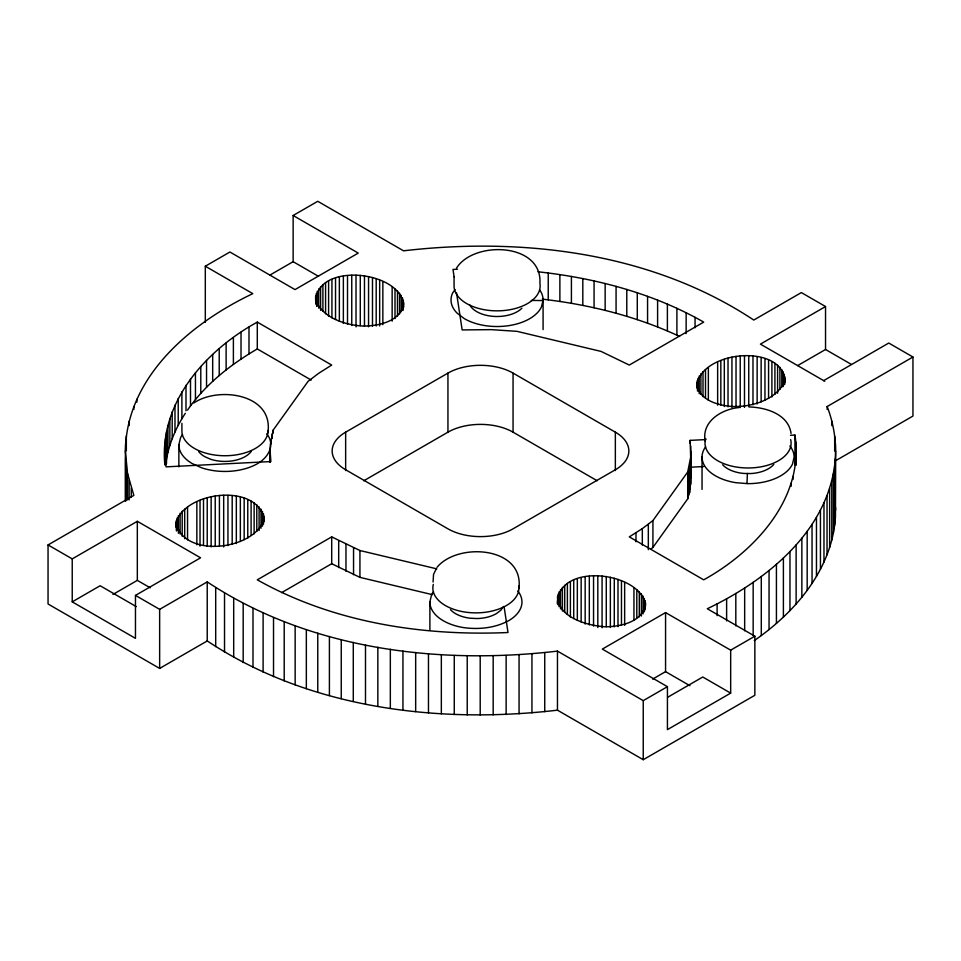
<?xml version="1.0" encoding="UTF-8"?>
<svg xmlns="http://www.w3.org/2000/svg" width="961" height="961" viewBox="0 0 961 961"><rect width="100%" height="100%" fill="white"/><g stroke="black" fill="none" stroke-linecap="round" stroke-linejoin="round"><path stroke-width="1.44" d="M164.872 464.98C158.685 402.491 205.954 350.321 257.296 322.103L331.701 365.06L318.68 373.3L308.073 381.361L273.296 429.927L270.329 444.835L270.065 462.337M790.495 435.309L794.951 435.081C804.549 498.086 754.986 551.458 703.704 579.831L629.299 536.875L642.32 528.634L652.927 520.574L687.704 472.007L690.671 457.1L690.13 440.378L705.818 439.585M125.386 501.137L125.386 450.937C126.456 376.748 190.867 323.04 252.803 293.646L205.306 266.221L205.306 322.331M754.325 640.543C795.372 612.205 831.902 569.441 835.361 517.703L835.361 458.637C836.49 440.931 833.511 423.068 827.169 406.527L912.95 357.011L912.95 416.065L834.965 461.088M835.361 517.703L835.614 451.141M433.075 582.018L433.531 574.426L436.426 568.456M746.973 483.575L747.394 473.497M403.692 307.124C404.064 269.969 312.541 260.539 315.857 303.976M403.692 302.691C401.902 321.25 378.586 326.139 363.186 326.079C345.516 325.178 323.581 318.199 315.857 301.021M557.428 596.781C558.569 617.779 587.423 625.623 604.986 626.764C620.386 626.824 643.702 621.923 645.492 603.376C637.623 571.038 557.548 562.233 557.308 603.676M650.633 549.272L652.927 547.422L687.704 498.855L690.671 483.948L690.935 451.526M135.465 595.4L200.573 557.812L137.327 521.306L72.231 558.894L72.231 601.85L135.465 638.356L135.465 595.4L159.646 609.358L207.228 581.898L207.228 640.951C309.238 708.557 438.024 724.126 557.464 710.179L643.245 759.707L754.853 695.271L754.853 636.206L707.272 608.745C767.491 580.096 829.643 529.883 835.361 458.637M176.007 522.832C184.428 491.527 256.527 482.398 264.191 518.7C255.77 550.004 183.683 559.146 176.007 522.832L176.007 527.265M696.809 387.667C696.857 351.233 783.443 341.359 784.993 382.058M784.644 384.508L784.993 379.102M165.7 464.692C167.959 446.3 175.154 428.75 185.305 413.326M178.866 466.878L178.866 444.727L180.5 437.856A46.032 26.572 0 0 1 182.47 434.564M429.891 629.899L429.891 601.85L431.525 594.967A46.032 26.572 0 0 1 433.495 591.688M539.674 289.91A46.032 26.572 0 0 1 543.085 300.096L541.451 306.967A46.032 26.572 0 0 1 464.319 318.632L457.052 313.106A46.032 26.572 0 0 1 452.655 292.925L455.07 289.597M784.644 381.553C776.08 399.908 752.091 406.996 733.051 406.551C718.84 405.746 698.082 400.256 696.809 383.235M187.491 410.119C205.342 384.4 230.448 364.579 257.296 348.951L257.296 322.103M456.487 268.167C473.773 240.334 542.569 242.592 539.902 283.399A43.041 24.854 0 0 1 498.879 310.823A43.041 24.854 0 0 1 454.06 285.465L454.06 276.876M503.564 606.451L500.777 610.283L496.429 613.586A28.698 16.565 0 0 1 477.124 618.548L469.953 618.199A28.698 16.565 0 0 1 450.493 609.658M437.027 567.302C457.82 542.004 524.298 546.509 518.916 588.552M205.306 266.221L229.907 252.01L295.003 289.597L358.249 253.091L293.141 215.504L293.141 261.68L318.511 276.324M293.141 215.504L317.755 201.293L403.536 250.821C522.976 236.874 651.762 252.443 753.772 320.049L801.354 292.576L825.535 306.535L825.535 349.492L797.63 365.6M269.921 275.086L293.141 261.68M207.228 640.951L159.646 668.424L48.05 603.988L48.05 544.935L133.831 495.408L127.501 473.305L125.386 450.937M345.648 470.566L345.648 432.174L447.946 373.108A46.032 26.572 0 0 1 513.054 373.108L615.352 432.174L615.352 470.566M72.231 601.85L100.124 585.742L136.27 606.607M112.954 594.439L137.327 580.372L150.24 587.82M363.775 480.776L447.946 432.174A46.032 26.572 0 0 1 513.054 432.174L597.225 480.776M436.811 568.864L359.931 550.521L331.701 536.875L257.296 579.831C333.023 622.404 422.047 636.302 508.009 632.518L504.081 606.607M281.669 592.613L331.701 563.723L359.931 577.369L432.45 594.679M825.535 306.535L760.427 344.122L824.73 381.241M823.673 380.628L888.769 343.041L912.95 357.011M665.565 612.589L602.331 649.095L667.427 686.683L667.427 729.639L730.672 693.121L730.672 650.165L665.565 612.589L665.565 671.643L689.938 685.722M652.663 679.103L665.565 671.643M207.228 581.898C309.238 649.492 438.024 665.06 557.464 651.114L643.245 700.641L667.427 686.683M730.672 650.165L754.853 636.206M667.919 697.133L702.767 677.012L730.672 693.121M193.822 402.983C218.784 385.974 274.149 394.07 267.819 432.979M738.997 407.56C721.963 409.074 701.434 421.302 705.17 441.039M690.13 467.226L703.608 466.541M457.472 269.248L452.991 269.416L454.097 276.756M531.325 300.421L542.965 300.577M748.895 406.959C765.653 407.284 788.525 414.107 791.059 433.507M537.956 271.783C595.604 278.101 653.072 293.225 703.704 322.103L629.299 365.06L601.069 351.414L516.946 331.341L491.131 329.635L462.157 329.935L456.523 292.733M542.364 299.147C589.573 304.625 636.386 316.241 679.547 336.41M825.535 349.492L851.338 364.387M257.296 348.951L311.172 380.051M48.05 544.935L72.231 558.894M794.951 461.929L795.276 464.692M164.872 453.039L166.049 466.854L270.87 461.556L270.065 450.409M690.442 470.013L690.935 478.374M835.517 507.204L835.614 510.207M835.385 443.646L835.385 451.033M834.677 436.162L834.677 450.937M834.641 466.121L834.641 525.174M833.439 473.581L833.439 532.646M831.866 421.266L831.866 425.699M831.782 481.005L831.782 540.07M829.643 488.404L829.643 547.47M827.169 406.527L827.169 409.482M827.037 495.744L827.037 554.809M823.973 503.023L823.973 562.089M820.442 510.231L820.442 569.296M816.466 517.366L816.466 576.432M812.045 524.418L812.045 583.471M807.168 531.361L807.168 590.426M801.858 538.196L801.858 597.261M796.128 448.895L796.128 465.304M796.128 544.923L796.128 603.988M795.768 441.988L795.768 464.355M794.951 435.081L794.951 464.86M793.041 476.464L793.041 479.455M791.143 483.299L791.143 486.278M789.966 551.518L789.966 610.583M784.873 376.64L784.873 382.538M784.296 374.189L784.296 384.52M783.395 557.981L783.395 617.046M783.263 371.799L783.263 386.562M781.798 369.48L781.798 387.199M779.9 367.27L779.9 389.421M777.593 365.192L777.593 393.253M776.428 564.299L776.428 623.365M774.914 363.27L774.914 394.274M771.899 361.528L771.899 396.965M769.052 570.462L769.052 629.527M768.572 359.979L768.572 398.371M764.968 358.657L764.968 399.992M761.136 357.552L761.136 401.854M761.292 576.48L761.292 635.533M757.136 356.711L757.136 403.956M753.16 582.318L753.16 635.473M752.98 356.111L752.98 404.833M748.751 355.774L748.751 405.986M744.667 587.976L744.667 630.8M744.487 355.714L744.487 407.392M740.222 355.906L740.222 407.596M736.03 356.375L736.03 406.575M735.814 593.466L735.814 625.947M731.946 357.096L731.946 407.308M728.018 358.081L728.018 406.803M726.624 598.751L726.624 620.902M724.306 359.294L724.306 406.539M720.834 360.723L720.834 405.025M717.651 362.369L717.651 405.194M717.11 603.844L717.11 615.665M708.353 367.739L708.353 400.232M705.494 369.577L705.494 397.638M703.008 371.583L703.008 396.689M702.047 456.919L702.047 489.401M700.905 373.733L700.905 394.406M699.212 375.991L699.212 393.71M697.962 378.358L697.962 390.166M697.506 388.148L697.506 391.103M697.157 380.772L697.157 388.16M695.067 317.31L695.067 327.749M690.755 445.952L690.671 483.948M690.13 440.378L690.13 443.357M689.962 462.673L689.962 492.44M688.809 468.211L688.809 495.059M687.704 472.007L687.704 498.855M686.142 312.709L686.142 333.587M676.904 308.301L676.904 335.149M667.39 304.108L667.39 330.956M657.6 300.12L657.6 326.968M652.927 520.574L652.927 547.422M648.327 524.262L648.327 549.62M647.57 296.348L647.57 323.196M645.492 603.376L645.492 606.331M645.143 600.913L645.143 609.779M644.338 598.499L644.338 611.785M643.245 700.641L643.245 759.707M643.089 596.132L643.089 613.863M642.32 528.634L642.32 545.043M641.395 593.874L641.395 616.025M639.293 591.724L639.293 616.83M637.287 292.805L637.287 319.641M636.807 589.718L636.807 617.779M635.978 532.838L635.978 541.788M633.948 587.88L633.948 620.374M626.788 289.477L626.788 316.325M624.65 582.522L624.65 625.335M621.467 580.864L621.467 625.167M617.995 579.435L617.995 626.68M616.073 286.39L616.073 313.238M614.283 578.222L614.283 626.944M610.355 577.237L610.355 627.449M606.271 576.516L606.271 626.716M605.154 283.543L605.154 310.391M602.079 576.047L602.079 627.737M597.814 575.855L597.814 627.533M594.066 280.936L594.066 307.784M593.55 575.915L593.55 626.128M589.309 576.252L589.309 624.974M585.165 576.852L585.165 624.097M582.81 278.57L582.81 305.418M581.153 577.693L581.153 621.995M577.333 578.798L577.333 620.133M573.729 580.12L573.729 618.512M571.411 276.456L571.411 303.292M570.402 581.669L570.402 617.106M567.386 583.411L567.386 614.415M564.708 585.333L564.708 611.917M562.401 587.411L562.401 611.04M560.503 589.622L560.503 608.818M559.879 274.582L559.879 301.43M559.026 591.94L559.026 606.703M558.005 594.33L558.005 604.673M557.464 651.114L557.464 710.179M548.238 272.972L548.238 299.82M544.743 652.603L544.743 711.669M543.085 300.096L543.085 329.623M531.938 653.828L531.938 712.894M519.06 654.777L519.06 713.843M513.054 373.108L513.054 432.174M506.135 655.45L506.135 714.516M493.173 655.858L493.173 714.924M480.2 655.991L480.2 715.056M467.226 655.846L467.226 714.912M454.265 655.426L454.265 714.491M447.946 373.108L447.946 432.174M441.339 654.741L441.339 713.807M428.462 653.78L428.462 712.834M415.669 652.543L415.669 711.608M403.344 300.24L403.344 307.616M402.995 307.604L402.995 310.559M402.947 651.041L402.947 710.107M402.539 297.814L402.539 309.622M401.29 295.459L401.29 311.7M399.596 293.189L399.596 313.863M397.494 291.039L397.494 316.145M395.007 289.045L395.007 318.571M392.148 287.207L392.148 321.166M390.334 649.276L390.334 708.329M382.85 281.837L382.85 324.662M379.667 280.192L379.667 325.959M377.841 647.233L377.841 706.299M376.195 278.75L376.195 325.995M372.484 277.537L372.484 326.26M368.556 276.564L368.556 326.764M365.492 644.939L365.492 704.005M364.471 275.831L364.471 326.043M360.279 275.375L360.279 325.575M359.931 550.521L359.931 577.369M356.014 275.17L356.014 326.848M353.552 547.866L353.552 574.714M353.288 642.38L353.288 701.446M351.75 275.242L351.75 325.443M347.51 275.567L347.51 324.301M345.972 544.394L345.972 571.242M343.365 276.167L343.365 323.413M341.251 639.57L341.251 698.635M339.353 277.02L339.353 321.31M338.692 540.731L338.692 567.579M335.533 278.113L335.533 319.46M331.929 279.447L331.929 317.827M331.701 536.875L331.701 563.723M329.407 636.506L329.407 695.572M328.602 280.984L328.602 316.421M325.575 282.726L325.575 313.742M322.908 284.648L322.908 311.232M320.602 286.726L320.602 310.355M318.704 288.937L318.704 308.133M317.767 633.191L317.767 692.256M317.226 291.255L317.226 306.018M316.662 303.436L316.662 306.391M316.205 293.646L316.205 303.988M315.628 296.096L315.628 300.529M306.343 629.635L306.343 688.701M295.147 625.839L295.147 684.905M284.204 621.815L284.204 680.881M273.525 617.563L273.525 676.628M273.296 429.927L273.296 432.918M272.191 433.723L272.191 438.204M271.038 439.273L271.038 443.742M270.245 455.995L270.245 461.953M264.071 516.237L264.191 521.655M263.494 513.787L263.494 524.129M263.11 613.082L263.11 672.147M262.473 511.396L262.473 526.16M260.996 509.078L260.996 528.274M259.098 506.867L259.098 530.496M256.791 504.789L256.791 531.373M254.124 502.867L254.124 533.884M252.995 608.385L252.995 667.451M251.097 501.125L251.097 535.085M248.995 327.088L248.995 353.936M247.77 499.588L247.77 537.98M244.166 498.254L244.166 539.601M243.181 603.484L243.181 662.549M241.019 332.242L241.019 359.09M240.346 497.161L240.346 541.451M236.334 496.308L236.334 543.554M233.691 598.379L233.691 657.432M233.391 337.575L233.391 364.423M232.19 495.708L232.19 544.443M227.949 495.383L227.949 545.584M226.123 343.065L226.123 369.913M224.526 593.069L224.526 652.135M223.685 495.311L223.685 546.989M219.42 495.516L219.42 545.716M219.216 348.723L219.216 375.559M215.696 587.567L215.696 646.633M215.228 495.972L215.228 546.184M212.681 354.513L212.681 381.361M211.144 496.705L211.144 546.905M207.216 497.678L207.216 546.401M206.543 360.447L206.543 387.295M203.504 498.891L203.504 544.659M200.789 366.513L200.789 393.361M200.032 500.333L200.032 546.1M196.849 501.978L196.849 544.803M195.443 372.7L195.443 399.548M190.506 378.994L190.506 405.842M187.551 507.348L187.551 539.83M185.99 385.397L185.99 410.755M184.692 509.186L184.692 538.713M182.206 511.18L182.206 536.286M181.917 423.333L181.917 431.921A43.041 24.854 0 0 0 226.171 455.73A43.041 24.854 0 0 0 267.963 430.48M181.893 391.896L181.893 418.744M180.103 513.33L180.103 534.004M178.41 515.601L178.41 533.319M178.217 398.479L178.217 425.327M177.16 517.955L177.16 529.763M176.704 527.745L176.704 530.7M176.356 520.381L176.356 530.712M174.986 405.134L174.986 431.982M172.199 411.861L172.199 438.709M169.857 418.648L169.857 445.484M167.959 425.471L167.959 452.319M166.505 432.33L166.505 463.574M165.508 439.225L165.508 464.571M165.232 459.959L165.232 464.427M164.956 446.132L164.956 464.031M159.646 609.358L159.646 668.424M137.327 521.306L137.327 580.372M136.894 399.199L136.894 402.154M133.855 406.467L133.855 409.422M131.261 488.08L131.261 496.945M129.17 421.158L129.17 425.591M129.146 480.716L129.146 499.912M127.501 473.305L127.501 499.876M126.335 436.006L126.335 450.769M126.323 465.869L126.323 499.828M125.627 443.465L125.627 450.853M125.627 458.409L125.627 501.222M615.352 432.174A46.032 26.572 0 0 1 615.352 469.761L513.054 528.826A46.032 26.572 0 0 1 447.946 528.826L345.648 469.761A46.032 26.572 0 0 1 345.648 432.174M773.773 464.439A28.698 16.565 0 0 1 751.07 473.545L743.874 473.449A28.698 16.565 0 0 1 722.636 464.728M705.65 446.757A46.032 26.572 0 0 0 735.91 482.698L747.814 483.647A46.032 26.572 0 0 0 792.477 464.091L794.11 457.208A46.032 26.572 0 0 0 789.894 445.964M251.35 451.298A28.698 16.565 0 0 1 210.543 459.214L204.825 456.703A28.698 16.565 0 0 1 198.687 451.61M178.866 444.727A46.032 26.572 0 0 0 192.176 463.562L201.666 467.815A46.032 26.572 0 0 0 257.272 463.767C266.185 458.89 273.969 448.547 269.428 438.132A46.032 26.572 0 0 0 266.726 433.771M521.895 308.229A28.698 16.565 0 0 1 493.738 316.397A28.698 16.565 0 0 1 469.581 304.721M790.663 439.609A43.041 24.854 0 0 1 747.141 467.971A43.041 24.854 0 0 1 705.746 438.564M518.796 586.054A43.041 24.854 0 0 1 474.434 612.854A43.041 24.854 0 0 1 433.315 584.384M517.751 590.895A46.032 26.572 0 0 1 508.297 620.89C494.699 628.074 478.854 629.671 463.767 627.629A46.032 26.572 0 0 1 429.891 601.85"/></g></svg>
